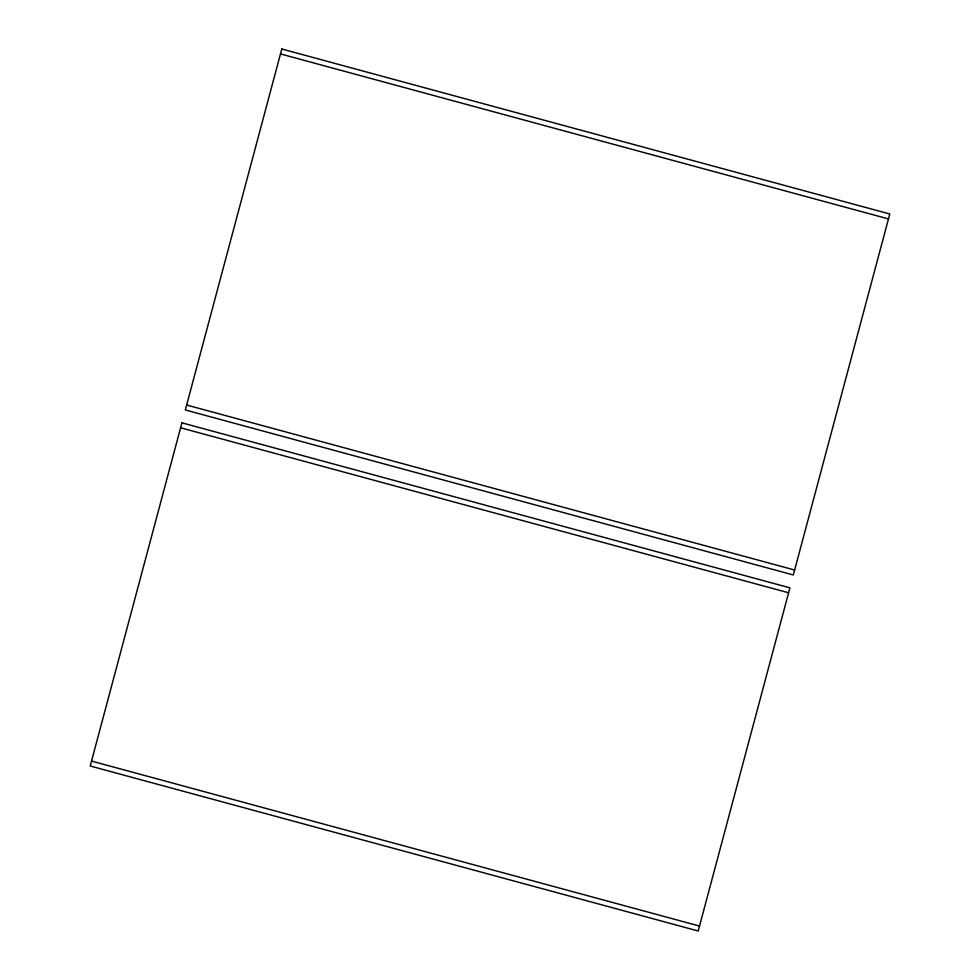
<?xml version="1.0" encoding="UTF-8"?>
<svg xmlns="http://www.w3.org/2000/svg" width="980" height="980" viewBox="0 0 980 980"><rect width="100%" height="100%" fill="white"/><g stroke="black" fill="none" stroke-linecap="round" stroke-linejoin="round"><path stroke-width="1.47" d="M280.452 53.925L888.444 218.92M186.678 405.034L794.67 570.029M180.565 427.77L788.569 592.765M91.556 761.08L699.548 926.076M181.913 422.833L90.209 766.005L698.201 931L789.917 587.841L181.913 422.833M281.799 49L185.33 409.971L793.322 574.966L889.791 213.995L281.799 49"/></g></svg>
